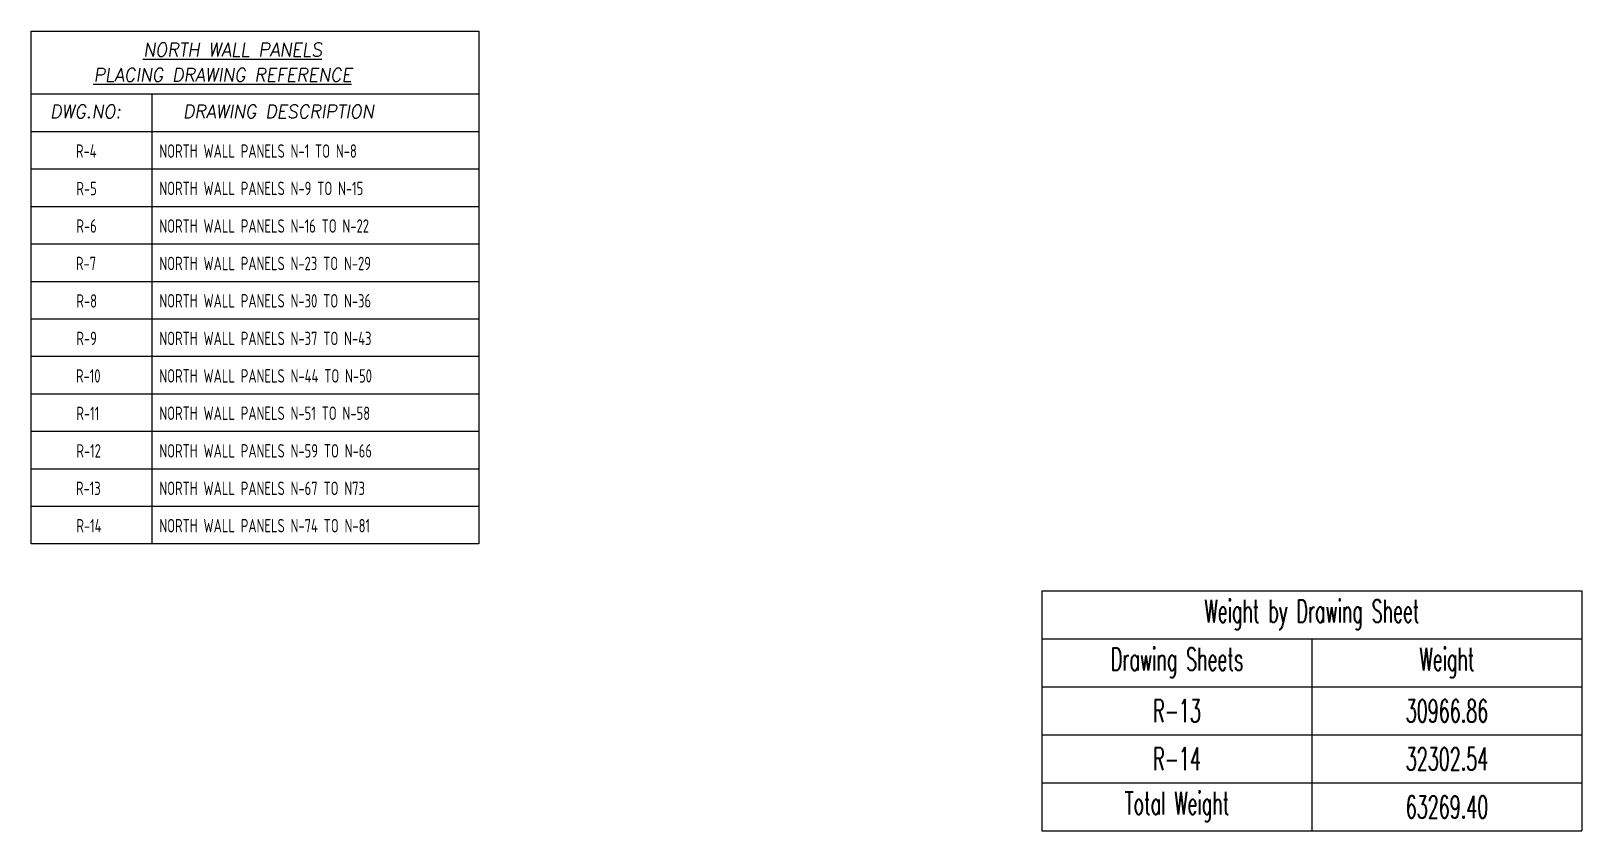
# Model space of a CAD drawing. Header units: inches. Extents: x -3675 to 11984, y -3832 to 1837.
# Drawn here: x 11593.5 to 11984.3, y -3673.3 to -3471.9 of the extents above; entities that cross this region are included whole.
import ezdxf

# ---------------------------------------------------------------- set-up
doc = ezdxf.new("R2010")
doc.units = ezdxf.units.IN
doc.header["$MEASUREMENT"] = 0
doc.layers.get('0').update_dxf_attribs({"linetype": 'CONTINUOUS'})
for name, color, linetype in [('0-35', 3, 'CONTINUOUS'), ('0-50', 10, 'CONTINUOUS'), ('BARLIST', 7, 'CONTINUOUS')]:
    doc.layers.add(name, color=color, linetype=linetype)
doc.styles.add('AR', font='ARCHQUIK.shx', dxfattribs={"width": 0.8})
doc.styles.add('ROMANS', font='romans.shx', dxfattribs={"width": 0.57})
doc.styles.add('ROMANT', font='romant')

# ---------------------------------------------------------------- blocks, each defined once
blk = doc.blocks.new('*T1354')
at = {"layer": 'BARLIST', "color": 0, "linetype": 'ByBlock', "lineweight": -2, "transparency": 16777216}
for p, q in [((0, 0), (136.06, 0)), ((0, 0), (0, -60.47)), ((136.06, 0), (136.06, -60.47)), ((0, -12.09), (136.06, -12.09)), ((68.03, -12.09), (68.03, -60.47)), ((0, -24.19), (136.06, -24.19)), ((0, -36.28), (136.06, -36.28)), ((0, -48.38), (136.06, -48.38)), ((0, -60.47), (136.06, -60.47))]:
    blk.add_line(p, q, dxfattribs=at)
at = {"layer": 'BARLIST', "color": 0, "transparency": 16777216, "attachment_point": 5, "style": 'ROMANS'}
for s, insert, char_height, width in [('Weight by Drawing Sheet', (68.03, -6.05), 5.6693, 131.5276), ('Drawing Sheets', (34.02, -18.14), 5.6693, 63.4961), ('Weight ', (102.05, -18.14), 5.669, 63.4961), ('R-13', (34.02, -30.24), 5.669, 63.4961), ('30966.86', (102.05, -30.24), 5.669, 63.4961), ('R-14', (34.02, -42.33), 5.669, 63.4961), ('32302.54', (102.05, -42.33), 5.669, 63.4961), ('Total Weight', (34.02, -54.43), 5.6693, 63.4961), ('63269.40', (102.05, -54.43), 5.669, 63.4961)]:
    blk.add_mtext(s, dxfattribs=dict(at, insert=insert, char_height=char_height, width=width))

msp = doc.modelspace()

# ---------------------------------------------------------------- linework, layer by layer
at = {"layer": '0-50'}
for p, q in [((11706.30677, -3487.75534), (11593.50352, -3487.75534)), ((11623.98988, -3601.05572), (11623.98988, -3487.75534)), ((11706.30677, -3497.25861), (11593.50352, -3497.25861)), ((11706.30677, -3506.69471), (11593.50352, -3506.69471)), ((11706.30677, -3516.13081), (11593.50352, -3516.13081)), ((11706.30677, -3525.56691), (11593.50352, -3525.56691)), ((11706.30677, -3535.00302), (11593.50352, -3535.00302)), ((11706.30677, -3544.43912), (11593.50352, -3544.43912)), ((11706.30677, -3553.87522), (11593.50352, -3553.87522)), ((11706.30677, -3563.31132), (11593.50352, -3563.31132)), ((11706.30677, -3572.74742), (11593.50352, -3572.74742)), ((11706.30677, -3582.18352), (11593.50352, -3582.18352)), ((11706.30677, -3591.61962), (11593.50352, -3591.61962))]:
    msp.add_line(p, q, dxfattribs=at)
msp.add_lwpolyline([(11593.50352, -3601.05572), (11593.50352, -3471.89262), (11706.30677, -3471.89262), (11706.30677, -3601.05572)], close=True, dxfattribs=at)

# ---------------------------------------------------------------- block references
msp.add_blockref('*T1354', (11848.23223, -3612.84505))

# ---------------------------------------------------------------- texts
at = {"linetype": 'Continuous', "style": 'ROMANT', "oblique": 9, "width": 0.95}
for s, p in [('%%UNORTH WALL PANELS', (11621.77811, -3478.26836)), ('%%UPLACING DRAWING REFERENCE', (11609.25598, -3484.60463)), ('DWG.NO:', (11598.29743, -3493.83685)), ('DRAWING DESCRIPTION', (11631.77717, -3493.83685))]:
    msp.add_text(s, height=3.375, dxfattribs=at).set_placement(p)
at = {"layer": '0-35', "style": 'AR', "width": 0.8}
for s, p in [('R-4', (11604.82774, -3503.7994)), ('NORTH WALL PANELS N-1 TO N-8', (11625.83752, -3503.7994)), ('R-5', (11604.93071, -3513.2355)), ('NORTH WALL PANELS N-9 TO N-15', (11625.83752, -3513.20192)), ('R-6', (11604.93071, -3522.6716)), ('NORTH WALL PANELS N-16 TO N-22', (11625.83752, -3522.6716)), ('R-7', (11604.82774, -3532.1077)), ('NORTH WALL PANELS N-23 TO N-29', (11625.83752, -3532.1077)), ('R-8', (11604.93071, -3541.5438)), ('NORTH WALL PANELS N-30 TO N-36', (11625.83752, -3541.51022)), ('R-9', (11604.93071, -3550.97991)), ('NORTH WALL PANELS N-37 TO N-43', (11625.83752, -3550.97991)), ('R-10', (11604.82774, -3560.41601)), ('NORTH WALL PANELS N-44 TO N-50', (11625.83752, -3560.41601)), ('R-11', (11604.93071, -3569.85211)), ('NORTH WALL PANELS N-51 TO N-58', (11625.83752, -3569.81852)), ('R-12', (11604.93071, -3579.28821)), ('NORTH WALL PANELS N-59 TO N-66', (11625.83752, -3579.28821)), ('R-13', (11604.82774, -3588.72431)), ('NORTH WALL PANELS N-67 TO N73', (11625.83752, -3588.72431)), ('R-14', (11604.93071, -3598.16041)), ('NORTH WALL PANELS N-74 TO N-81', (11625.83752, -3598.12682))]:
    msp.add_text(s, height=3.375, dxfattribs=at).set_placement(p)

doc.saveas('drawing.dxf')
